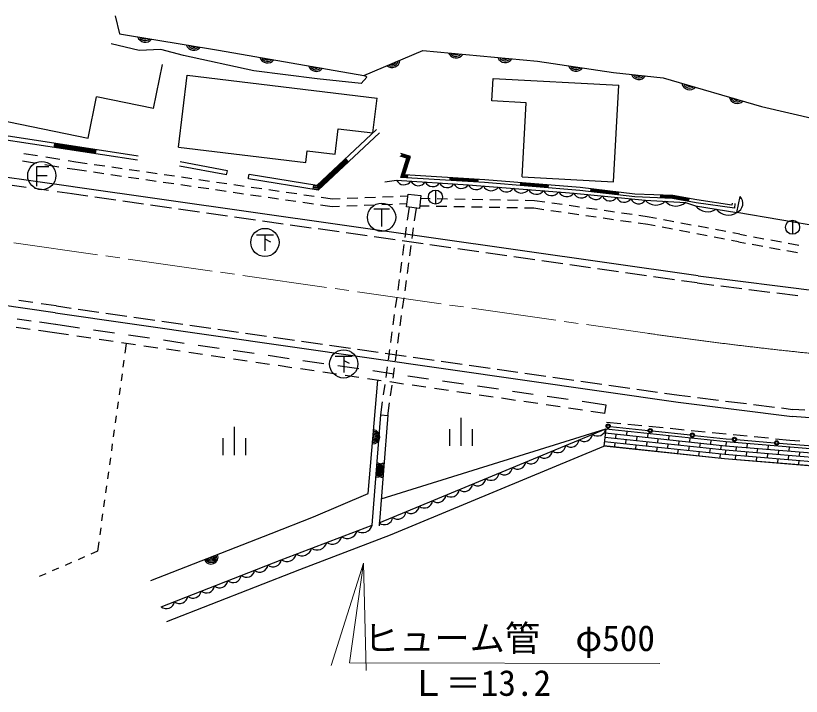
# Model space of a CAD drawing. Units: millimetres, scale not verified. Extents: x 40000 to 680000, y 20000 to 380000.
# Drawn here: x 112219 to 167897, y 255959 to 304193 of the extents above; entities that cross this region are included whole.
import ezdxf
from ezdxf.enums import TextEntityAlignment as Align

# ---------------------------------------------------------------- set-up
doc = ezdxf.new("R2010")
doc.units = ezdxf.units.MM
doc.header["$LTSCALE"] = 1000
doc.linetypes.add('CHAIN', pattern=[18.5, 12, -1.5, 3.5, -1.5])
for name, color, linetype, lineweight in [('M-BGD', 7, 'Continuous', 25), ('M-BGD-EXST', 7, 'Continuous', 25), ('M-BMK', 2, 'CHAIN', 13), ('M-STR-HTXT', 7, 'Continuous', 13), ('M-STR-STRC', 7, 'Continuous', 25)]:
    doc.layers.add(name, color=color, linetype=linetype, lineweight=lineweight)
doc.styles.add('ＭＳ ゴシック', font='')
doc.styles.get('ＭＳ ゴシック').set_extended_font_data('MS Gothic')

# ---------------------------------------------------------------- blocks, each defined once
blk = doc.blocks.new('open_arrow')
at = {"color": 0, "linetype": 'Continuous', "lineweight": -2}
blk.add_lwpolyline([(7.5, 1.25), (0, 0), (7.5, -1.25)], dxfattribs=at)

msp = doc.modelspace()

# ---------------------------------------------------------------- linework, layer by layer
at = {"layer": 'M-BGD'}
for p, q in [((121988, 297607), (122629, 300729)), ((123751, 294880), (124369, 299987)), ((124369, 299987), (137827, 298358)), ((145975, 298152), (146062, 299754)), ((146062, 299754), (154965, 299274)), ((154595, 292419), (154965, 299274)), ((117354, 295520), (117952, 298435)), ((121988, 297607), (117952, 298435)), ((137529, 295890), (137827, 298358)), ((148402, 298021), (145975, 298152)), ((148119, 292768), (148402, 298021)), ((106904, 297663), (117354, 295520)), ((116291, 292055), (81868, 296975)), ((120848, 293948), (104826, 296386)), ((120893, 294245), (104871, 296683)), ((137787, 296118), (133564, 292156)), ((137992, 295899), (133662, 291837)), ((134860, 294388), (135078, 296187)), ((135078, 296187), (137529, 295890)), ((114962, 295148), (114916, 294851)), ((117891, 294459), (114925, 294910)), ((117900, 294518), (114934, 294970)), ((117909, 294578), (114944, 295029)), ((117918, 294637), (114953, 295088)), ((117882, 294400), (117927, 294696)), ((123751, 294880), (132777, 293788)), ((132777, 293788), (132878, 294627)), ((132878, 294627), (134860, 294388)), ((113773, 294252), (112785, 294409)), ((115353, 294001), (114365, 294158)), ((133584, 292092), (135640, 294021)), ((135804, 293846), (135599, 294065)), ((139940, 294094), (139464, 294245)), ((139510, 292732), (139940, 294094)), ((140191, 294224), (139524, 294435)), ((139557, 294215), (139618, 294406)), ((139991, 294120), (139563, 292769)), ((139569, 294253), (139991, 294120)), ((140041, 294146), (139582, 294291)), ((139594, 294329), (140091, 294172)), ((140141, 294198), (139606, 294367)), ((139617, 292806), (140041, 294146)), ((140091, 294172), (139671, 292843)), ((139724, 292879), (140141, 294198)), ((139778, 292916), (140191, 294224)), ((139940, 294094), (140191, 294224)), ((113688, 293719), (112700, 293876)), ((114568, 293489), (113693, 293489)), ((113693, 293489), (113693, 292114)), ((114568, 293489), (113693, 293489)), ((113693, 293489), (113693, 292114)), ((115268, 293467), (114280, 293624)), ((116484, 293821), (115945, 293906)), ((117288, 293705), (116477, 293822)), ((118525, 293526), (117783, 293633)), ((119762, 293347), (119020, 293454)), ((127165, 292913), (123826, 293539)), ((127220, 293208), (123881, 293834)), ((135681, 293978), (133603, 292029)), ((133623, 291965), (135722, 293934)), ((135763, 293890), (133642, 291901)), ((116400, 293288), (115861, 293373)), ((117235, 293167), (116400, 293288)), ((118472, 292988), (117730, 293095)), ((119709, 292809), (118967, 292916)), ((120999, 293168), (120257, 293275)), ((122236, 292989), (121494, 293096)), ((123474, 292810), (122731, 292918)), ((127165, 292913), (127223, 293206)), ((128707, 292639), (128745, 292938)), ((133564, 292156), (128755, 292935)), ((139724, 292879), (140001, 292862)), ((145469, 292566), (139778, 292916)), ((139992, 292703), (140004, 292902)), ((113693, 292864), (114443, 292864)), ((113693, 292864), (114443, 292864)), ((120947, 292630), (120204, 292737)), ((122184, 292451), (121441, 292558)), ((123421, 292272), (122679, 292380)), ((124711, 292631), (123968, 292739)), ((125948, 292452), (125206, 292560)), ((127185, 292274), (126443, 292381)), ((133662, 291837), (128707, 292639)), ((145454, 292367), (139510, 292732)), ((139994, 292743), (139563, 292769)), ((139617, 292806), (139996, 292783)), ((139999, 292822), (139671, 292843)), ((142998, 292718), (142986, 292518)), ((144985, 292436), (142988, 292558)), ((144987, 292475), (142991, 292598)), ((144989, 292515), (142993, 292638)), ((144992, 292555), (142996, 292678)), ((144982, 292396), (144994, 292595)), ((152196, 291813), (145454, 292367)), ((152216, 292012), (145469, 292566)), ((147989, 292359), (147973, 292160)), ((149979, 292156), (147986, 292319)), ((148119, 292768), (154595, 292419)), ((112968, 292025), (111978, 292167)), ((114552, 291799), (113562, 291940)), ((160598, 285746), (116270, 292058)), ((124658, 292093), (123916, 292201)), ((125895, 291914), (125153, 292022)), ((127132, 291736), (126390, 291843)), ((128422, 292095), (127680, 292202)), ((129659, 291916), (128917, 292023)), ((130896, 291737), (130154, 291844)), ((133309, 291894), (133357, 292190)), ((133318, 291953), (133642, 291901)), ((133623, 291965), (133328, 292012)), ((133337, 292072), (133603, 292029)), ((133584, 292092), (133347, 292131)), ((141968, 291840), (141968, 290840)), ((149969, 292036), (147976, 292200)), ((149973, 292076), (147979, 292240)), ((149976, 292116), (147983, 292279)), ((149966, 291996), (149982, 292196)), ((156090, 291354), (152196, 291813)), ((156106, 291553), (152216, 292012)), ((152977, 291922), (152953, 291724)), ((154944, 291529), (152958, 291763)), ((154949, 291569), (152963, 291803)), ((154954, 291609), (152967, 291843)), ((154958, 291648), (152972, 291883)), ((116221, 291560), (115146, 291714)), ((117326, 291403), (116199, 291563)), ((119306, 291121), (117821, 291332)), ((128369, 291557), (127627, 291664)), ((129606, 291378), (128864, 291485)), ((130844, 291199), (130101, 291306)), ((132134, 291558), (131391, 291665)), ((133371, 291379), (132628, 291486)), ((134677, 291190), (133866, 291308)), ((135221, 291212), (134677, 291190)), ((136470, 291261), (135721, 291231)), ((137719, 291310), (136970, 291280)), ((138968, 291359), (138219, 291330)), ((140012, 291400), (139468, 291379)), ((141582, 291224), (140918, 291237)), ((142832, 291200), (142082, 291214)), ((154940, 291489), (154963, 291688)), ((158761, 291242), (156090, 291354)), ((158783, 291441), (156106, 291553)), ((157930, 291277), (157938, 291477)), ((157932, 291317), (158765, 291282)), ((158770, 291322), (157933, 291357)), ((157935, 291397), (158774, 291362)), ((158778, 291402), (157937, 291437)), ((160451, 290936), (158761, 291242)), ((159918, 291073), (158765, 291282)), ((158770, 291322), (159925, 291113)), ((159932, 291152), (158774, 291362)), ((158778, 291402), (159939, 291191)), ((160483, 291133), (158783, 291441)), ((159910, 291034), (159946, 291231)), ((121286, 290839), (119801, 291050)), ((123266, 290557), (121781, 290768)), ((132081, 291020), (131338, 291127)), ((133318, 290841), (132576, 290948)), ((134648, 290649), (133813, 290770)), ((135176, 290670), (134648, 290649)), ((136425, 290719), (135676, 290689)), ((137674, 290768), (136925, 290738)), ((138923, 290817), (138174, 290787)), ((139951, 290857), (139423, 290837)), ((141530, 290685), (140857, 290698)), ((142779, 290661), (142029, 290675)), ((144029, 290637), (143279, 290652)), ((144081, 291177), (143332, 291191)), ((145331, 291153), (144581, 291167)), ((146581, 291129), (145831, 291143)), ((147831, 291105), (147081, 291120)), ((148994, 291083), (148331, 291096)), ((149712, 290981), (148994, 291083)), ((150950, 290804), (150207, 290910)), ((152187, 290627), (151445, 290733)), ((163158, 290544), (160451, 290936)), ((162984, 290771), (160483, 291133)), ((162999, 290899), (162984, 290771)), ((163198, 290875), (163158, 290544)), ((125246, 290275), (123761, 290486)), ((127226, 289993), (125741, 290205)), ((139996, 289706), (140121, 290620)), ((140492, 289644), (140618, 290564)), ((145279, 290614), (144529, 290628)), ((146529, 290590), (145779, 290604)), ((147778, 290566), (147029, 290581)), ((148951, 290544), (148278, 290557)), ((149646, 290445), (148951, 290544)), ((150884, 290268), (150141, 290374)), ((152121, 290091), (151379, 290197)), ((153425, 290450), (152682, 290556)), ((154662, 290273), (153920, 290379)), ((155900, 290096), (155157, 290202)), ((129206, 289711), (127721, 289923)), ((131186, 289429), (129701, 289641)), ((153359, 289914), (152616, 290020)), ((154596, 289737), (153854, 289843)), ((155834, 289560), (155091, 289666)), ((157113, 289922), (156394, 290025)), ((157630, 289824), (157113, 289922)), ((158858, 289592), (158121, 289731)), ((167279, 289700), (167279, 288700)), ((133166, 289147), (131681, 289359)), ((135146, 288865), (133661, 289077)), ((139825, 288468), (139928, 289211)), ((140322, 288405), (140424, 289148)), ((157024, 289389), (156328, 289489)), ((157535, 289293), (157024, 289389)), ((158763, 289060), (158026, 289200)), ((160086, 289359), (159349, 289499)), ((161314, 289127), (160577, 289266)), ((162542, 288894), (161805, 289033)), ((137126, 288583), (135641, 288795)), ((139106, 288301), (137621, 288513)), ((159992, 288827), (159255, 288967)), ((161220, 288595), (160483, 288734)), ((162448, 288362), (161711, 288502)), ((163551, 288703), (163034, 288801)), ((163551, 288703), (164024, 288616)), ((164516, 288526), (165253, 288391)), ((115016, 283132), (80621, 288048)), ((141086, 288019), (139601, 288231)), ((139655, 287229), (139757, 287972)), ((140151, 287167), (140254, 287910)), ((143066, 287737), (141581, 287949)), ((163450, 288172), (162939, 288269)), ((163450, 288172), (163932, 288084)), ((164423, 287994), (165161, 287859)), ((165745, 288301), (166483, 288167)), ((166975, 288077), (167713, 287942)), ((145046, 287455), (143561, 287667)), ((147026, 287173), (145541, 287385)), ((165653, 287769), (166391, 287635)), ((166883, 287545), (167620, 287410)), ((149006, 286891), (147521, 287103)), ((150986, 286609), (149501, 286821)), ((139485, 285991), (139587, 286734)), ((139981, 285929), (140083, 286672)), ((152966, 286327), (151481, 286539)), ((154946, 286045), (153461, 286257)), ((156926, 285764), (155441, 285975)), ((158906, 285482), (157421, 285693)), ((160598, 285746), (169394, 284652)), ((139315, 284752), (139417, 285495)), ((139811, 284690), (139913, 285433)), ((160528, 285251), (159401, 285411)), ((160528, 285251), (161706, 285104)), ((162202, 285042), (163690, 284857)), ((164187, 284796), (165675, 284610)), ((166171, 284549), (167660, 284364)), ((113430, 283864), (112440, 284006)), ((139145, 283514), (139247, 284257)), ((139641, 283452), (139743, 284195)), ((115087, 283627), (114024, 283779)), ((115108, 283624), (116142, 283476)), ((116637, 283405), (118122, 283192)), ((115037, 283129), (159174, 276798)), ((118617, 283121), (120102, 282908)), ((138974, 282276), (139076, 283019)), ((139470, 282214), (139573, 282957)), ((113319, 282550), (112328, 282689)), ((115050, 282307), (113913, 282467)), ((116748, 282059), (115054, 282307)), ((120597, 282837), (122081, 282624)), ((122576, 282553), (124061, 282340)), ((113235, 281956), (112245, 282095)), ((114967, 281713), (113829, 281873)), ((119221, 281697), (117737, 281914)), ((124556, 282269), (126041, 282056)), ((126536, 281985), (128021, 281772)), ((138804, 281037), (138906, 281780)), ((115968, 281566), (114967, 281713)), ((117551, 281335), (116562, 281479)), ((119135, 281103), (118145, 281248)), ((121695, 281335), (120211, 281552)), ((124169, 280973), (122685, 281190)), ((128515, 281701), (130000, 281488)), ((130495, 281417), (131980, 281204)), ((139300, 280975), (139402, 281718)), ((120718, 280871), (119728, 281016)), ((120054, 280968), (119960, 280286)), ((122301, 280640), (121311, 280784)), ((126642, 280611), (125158, 280828)), ((132475, 281133), (133960, 280920)), ((134455, 280849), (135939, 280636)), ((123884, 280408), (122895, 280553)), ((125467, 280176), (124478, 280321)), ((127050, 279944), (126061, 280089)), ((129116, 280248), (127632, 280466)), ((131590, 279886), (130106, 280104)), ((136434, 280565), (137919, 280352)), ((138414, 280281), (139899, 280068)), ((138634, 279799), (138736, 280542)), ((139130, 279737), (139232, 280480)), ((119891, 279791), (119822, 279296)), ((128633, 279713), (127644, 279858)), ((130217, 279481), (129227, 279626)), ((134063, 279524), (132579, 279742)), ((140394, 279997), (141879, 279784)), ((142374, 279713), (143858, 279500)), ((131800, 279249), (130810, 279394)), ((133383, 279018), (132393, 279162)), ((136537, 279162), (135053, 279380)), ((139011, 278800), (137526, 279018)), ((138464, 278561), (138566, 279304)), ((138960, 278499), (139062, 279242)), ((144353, 279429), (145838, 279216)), ((146333, 279145), (147818, 278933)), ((119753, 278801), (119685, 278305)), ((134966, 278786), (133976, 278931)), ((136549, 278554), (135560, 278699)), ((138132, 278323), (137143, 278467)), ((141484, 278438), (140000, 278656)), ((148313, 278862), (149798, 278649)), ((150293, 278578), (151777, 278365)), ((138293, 277322), (138395, 278065)), ((139715, 278091), (138726, 278236)), ((138789, 277260), (138892, 278003)), ((141298, 277859), (140309, 278004)), ((143958, 278076), (142474, 278294)), ((146432, 277714), (144947, 277932)), ((152272, 278294), (153757, 278081)), ((154252, 278010), (155737, 277797)), ((119616, 277810), (119547, 277315)), ((142882, 277627), (141892, 277772)), ((144465, 277396), (143475, 277541)), ((146048, 277164), (145058, 277309)), ((148905, 277352), (147421, 277569)), ((156232, 277726), (157717, 277513)), ((158212, 277442), (159245, 277293)), ((159245, 277293), (160042, 277194)), ((119479, 276820), (119410, 276324)), ((138100, 275913), (138225, 276827)), ((138595, 275845), (138721, 276765)), ((147631, 276932), (146642, 277077)), ((149214, 276701), (148225, 276845)), ((151379, 276990), (149895, 277207)), ((154062, 276597), (152368, 276845)), ((159174, 276798), (167252, 275796)), ((160538, 277133), (162027, 276948)), ((162523, 276886), (164012, 276701)), ((150797, 276469), (149808, 276614)), ((152380, 276237), (151391, 276382)), ((153975, 276004), (154062, 276597)), ((164508, 276640), (165997, 276455)), ((166493, 276393), (167290, 276294)), ((168143, 276230), (167290, 276294)), ((119341, 275829), (119272, 275334)), ((137474, 268081), (138100, 275913)), ((138598, 275873), (137972, 268042)), ((138100, 275913), (138597, 275859)), ((143767, 275701), (143767, 273701)), ((153975, 276004), (152974, 276150)), ((127694, 275058), (127694, 273058)), ((155113, 275269), (154083, 275370)), ((156605, 275123), (155610, 275220)), ((158098, 274976), (157103, 275074)), ((119204, 274839), (119135, 274343)), ((137989, 268246), (154039, 274923)), ((138125, 269950), (154039, 274923)), ((142967, 274901), (142967, 273701)), ((144567, 274901), (144567, 273701)), ((154039, 274923), (153907, 273690)), ((154007, 274624), (162536, 273714)), ((154753, 274545), (154721, 274246)), ((155530, 274764), (155498, 274465)), ((157022, 274604), (156990, 274306)), ((159591, 274829), (158596, 274927)), ((161084, 274682), (160089, 274780)), ((162577, 274536), (161581, 274633)), ((126894, 274258), (126894, 273058)), ((128494, 274258), (128494, 273058)), ((153943, 274028), (162480, 273117)), ((153975, 274326), (162508, 273416)), ((154689, 273948), (154657, 273650)), ((155467, 274167), (155435, 273869)), ((156244, 274386), (156212, 274087)), ((156958, 274008), (156926, 273709)), ((157736, 274227), (157704, 273928)), ((158513, 274445), (158481, 274147)), ((159227, 274067), (159195, 273769)), ((160005, 274286), (159973, 273988)), ((161496, 274127), (161464, 273829)), ((162565, 274013), (162540, 273714)), ((164069, 274389), (163074, 274487)), ((165562, 274242), (164567, 274340)), ((167090, 274092), (166060, 274193)), ((167794, 274034), (167090, 274092)), ((119066, 273848), (118998, 273353)), ((138786, 267400), (153907, 273690)), ((153911, 273729), (162452, 272818)), ((155403, 273570), (155399, 273531)), ((156180, 273789), (156149, 273491)), ((156894, 273411), (156890, 273371)), ((157672, 273630), (157640, 273332)), ((158450, 273849), (158418, 273550)), ((159164, 273471), (159132, 273173)), ((159941, 273690), (159909, 273391)), ((160719, 273908), (160687, 273610)), ((161433, 273530), (161401, 273232)), ((162210, 273749), (162178, 273451)), ((162515, 273415), (162491, 273116)), ((162508, 273416), (176400, 272272)), ((162536, 273714), (176421, 272571)), ((163287, 273653), (163263, 273354)), ((164059, 273890), (164035, 273591)), ((164782, 273529), (164758, 273230)), ((165554, 273767), (165530, 273468)), ((166277, 273406), (166253, 273107)), ((167049, 273644), (167025, 273345)), ((118929, 272858), (118860, 272362)), ((158386, 273252), (158382, 273212)), ((159877, 273093), (159873, 273053)), ((160655, 273312), (160623, 273013)), ((161369, 272934), (161365, 272894)), ((162147, 273153), (162115, 272854)), ((162480, 273117), (176380, 271972)), ((163238, 273055), (163213, 272756)), ((164010, 273292), (163986, 272993)), ((164733, 272931), (164708, 272633)), ((165505, 273169), (165481, 272870)), ((167000, 273046), (166975, 272747)), ((167772, 273283), (167748, 272984)), ((162452, 272818), (176360, 271673)), ((162466, 272817), (162463, 272777)), ((163961, 272694), (163958, 272654)), ((165456, 272571), (165453, 272531)), ((166228, 272808), (166203, 272509)), ((166951, 272448), (166948, 272408)), ((167723, 272685), (167698, 272386)), ((118792, 271867), (118723, 271372)), ((118654, 270877), (118585, 270381)), ((118517, 269886), (118448, 269391)), ((118379, 268896), (118311, 268400)), ((118242, 267905), (118173, 267410)), ((118104, 266915), (118010, 266233)), ((118010, 266233), (117554, 266035)), ((117096, 265835), (116637, 265636)), ((115261, 265038), (114803, 264839)), ((116178, 265437), (115720, 265238)), ((114344, 264640), (113889, 264442))]:
    msp.add_line(p, q, dxfattribs=at)
for points in [[(119263, 304193), (119569, 302915), (126590, 301744), (136900, 299955), (141082, 301716), (149204, 300960), (154592, 300163), (158109, 299787), (165078, 297758)], [(136900, 299955), (137045, 299901), (137094, 299837), (136696, 299386), (133576, 299721), (129097, 300288), (124107, 301372), (122494, 301798), (120964, 301721), (118979, 302209)], [(165078, 297758), (172521, 296027), (173540, 295441), (176601, 294681), (183684, 293090), (187605, 293309)], [(138376, 292415), (139211, 292540), (144295, 292218), (151775, 291626), (156836, 291113), (159679, 290963), (160404, 290727), (163337, 290254), (163561, 291377)], [(186445, 286071), (182703, 286877), (178570, 287505), (169430, 289217), (163337, 290254)], [(121795, 264165), (130324, 267500), (133330, 268666), (137195, 270324), (137876, 278360)], [(223391, 276043), (220290, 275786), (212935, 275340), (205675, 274989), (199516, 274811), (192119, 274758), (183586, 274840), (175449, 275180), (167252, 275796)], [(154039, 274923), (162565, 274013), (176441, 272870), (186430, 272336), (198424, 272184), (217775, 272202)], [(186363, 271097), (176357, 271633), (162448, 272779), (153907, 273690)], [(122524, 262302), (131044, 265634), (137474, 268081)], [(122929, 261266), (132356, 264952), (138786, 267400)]]:
    msp.add_lwpolyline(points, dxfattribs=at)
msp.add_lwpolyline([(140942, 291452), (140839, 290539), (139926, 290642), (140030, 291555)], close=True, dxfattribs=at)
for centre, radius in [((114068, 292864), 1000), ((114068, 292864), 1000), ((141968, 291340), 500), ((167279, 289200), 500)]:
    msp.add_circle(centre, radius, dxfattribs=at)
for centre, radius, start, end in [((121397, 302881), 567, 198.6019, 322.4569), ((121397, 302881), 453, 206.5613, 314.4975), ((121397, 302881), 340, 222.1866, 298.8721), ((124849, 302305), 567, 198.6019, 322.4569), ((124849, 302305), 453, 206.5613, 314.4975), ((124849, 302305), 340, 222.1866, 298.8721), ((130066, 301411), 567, 198.2269, 322.0819), ((143425, 301765), 567, 202.7543, 326.6093), ((143425, 301765), 453, 210.7137, 318.6499), ((143425, 301765), 340, 226.3391, 303.0246), ((146910, 301441), 567, 202.7543, 326.6093), ((130066, 301411), 453, 206.1863, 314.1225), ((130066, 301411), 340, 221.8117, 298.4972), ((138887, 301081), 567, 230.9093, 354.7643), ((138887, 301081), 453, 238.8687, 346.8049), ((138887, 301081), 340, 254.494, 331.1795), ((146910, 301441), 453, 210.7137, 318.6499), ((146910, 301441), 340, 226.3391, 303.0246), ((133515, 300813), 567, 198.2269, 322.0819), ((133515, 300813), 453, 206.1863, 314.1225), ((133515, 300813), 340, 221.8117, 298.4972), ((151937, 300825), 567, 199.6676, 323.5227), ((151937, 300825), 453, 207.627, 315.5633), ((151937, 300825), 340, 223.2524, 299.9379), ((156379, 300240), 567, 201.9573, 325.8123), ((156379, 300240), 453, 209.9167, 317.8529), ((156379, 300240), 340, 225.542, 302.2275), ((159988, 299517), 567, 191.8405, 315.6956), ((159988, 299517), 453, 199.7999, 307.7362), ((159988, 299517), 340, 215.4253, 292.1108), ((163348, 298539), 567, 191.8405, 315.6956), ((163348, 298539), 453, 199.7999, 307.7362), ((163348, 298539), 340, 215.4253, 292.1108), ((139737, 292789), 582, 205.3859, 327.3673), ((140754, 292725), 582, 205.3859, 327.3673), ((141771, 292661), 582, 205.3859, 327.3673), ((142787, 292596), 582, 205.3859, 327.3673), ((143804, 292532), 582, 205.3859, 327.3673), ((144855, 292503), 629, 207.0025, 323.9452), ((145923, 292419), 629, 207.0025, 323.9452), ((146992, 292334), 629, 207.0025, 323.9452), ((148061, 292250), 629, 207.0025, 323.9452), ((149129, 292165), 629, 207.0025, 323.9452), ((150198, 292080), 629, 207.0025, 323.9452), ((151267, 291996), 629, 207.0025, 323.9452), ((152310, 291854), 581, 203.1511, 325.2849), ((153322, 291752), 581, 203.1511, 325.2849), ((154334, 291649), 581, 203.1511, 325.2849), ((155346, 291547), 581, 203.1511, 325.2849), ((156358, 291444), 581, 203.1511, 325.2849), ((163060, 290893), 696, 293.3902, 43.9933), ((157583, 291769), 994, 221.2607, 312.674), ((159005, 291694), 994, 221.2607, 312.674), ((161260, 291368), 1070, 216.8479, 304.8214), ((162726, 291132), 1070, 216.8479, 304.8214), ((137535, 274342), 500, 265.1562, 85.1562), ((137535, 274342), 400, 265.1562, 85.1562), ((137535, 274342), 300, 265.1562, 85.1562), ((137535, 274342), 200, 265.1562, 85.1562), ((152513, 274597), 586, 231.7785, 353.3927), ((153457, 274990), 586, 231.7785, 353.3927), ((137535, 274342), 100, 265.1562, 85.1562), ((137535, 274342), 100, 265.1562, 85.1562), ((151569, 274205), 586, 231.7785, 353.3927), ((150625, 273812), 586, 231.7785, 353.3927), ((148736, 273026), 586, 231.7785, 353.3927), ((149680, 273419), 586, 231.7785, 353.3927), ((137787, 271997), 500, 265.4329, 85.4329), ((137787, 271997), 400, 265.4329, 85.4329), ((137787, 271997), 300, 265.4329, 85.4329), ((138285, 271957), 500, 85.4329, 265.4329), ((138285, 271957), 400, 85.4329, 265.4329), ((147792, 272634), 586, 231.7785, 353.3927), ((137787, 271997), 200, 265.4329, 85.4329), ((137787, 271997), 100, 265.4329, 85.4329), ((137787, 271997), 100, 265.4329, 85.4329), ((138285, 271957), 300, 85.4329, 265.4329), ((138285, 271957), 200, 85.4329, 265.4329), ((138285, 271957), 100, 85.4329, 265.4329), ((138285, 271957), 100, 85.4329, 265.4329), ((145904, 271848), 586, 231.7785, 353.3927), ((146848, 272241), 586, 231.7785, 353.3927), ((144960, 271456), 586, 231.7785, 353.3927), ((143072, 270670), 586, 231.7785, 353.3927), ((144016, 271063), 586, 231.7785, 353.3927), ((142128, 270277), 586, 231.7785, 353.3927), ((141183, 269885), 586, 231.7785, 353.3927), ((139295, 269099), 586, 231.7785, 353.3927), ((140239, 269492), 586, 231.7785, 353.3927), ((138351, 268707), 586, 231.7785, 353.3927), ((136797, 268249), 698, 235.598, 346.08), ((134653, 267433), 698, 235.598, 346.08), ((135725, 267841), 698, 235.598, 346.08), ((133582, 267026), 698, 235.598, 346.08), ((132510, 266618), 698, 235.598, 346.08), ((126060, 265832), 500, 201.3587, 21.3587), ((126060, 265832), 400, 201.3587, 21.3587), ((126060, 265832), 300, 201.3587, 21.3587), ((126060, 265832), 200, 201.3587, 21.3587), ((126060, 265832), 100, 201.3587, 21.3587), ((126060, 265832), 100, 201.3587, 21.3587), ((130468, 265710), 580, 230.2552, 352.4621), ((131438, 266210), 698, 235.598, 346.08), ((129522, 265340), 580, 230.2552, 352.4621), ((127628, 264599), 580, 230.2552, 352.4621), ((128575, 264970), 580, 230.2552, 352.4621), ((126682, 264229), 580, 230.2552, 352.4621), ((124788, 263489), 580, 230.2552, 352.4621), ((125735, 263859), 580, 230.2552, 352.4621), ((123842, 263119), 580, 230.2552, 352.4621), ((122895, 262748), 580, 230.2552, 352.4621)]:
    msp.add_arc(centre, radius, start, end, dxfattribs=at)
at = {"layer": 'M-BGD-EXST'}
for p, q in [((137601, 290505), (138701, 290505)), ((138151, 290505), (138151, 289255)), ((129284, 288674), (130484, 288674)), ((129284, 288674), (130484, 288674)), ((129884, 288674), (129884, 287524)), ((129884, 288674), (129884, 287524)), ((129884, 288374), (130284, 288174)), ((129884, 288374), (130284, 288174)), ((134863, 280064), (136063, 280064)), ((134863, 280064), (136063, 280064)), ((135463, 280064), (135463, 278914)), ((135463, 280064), (135463, 278914)), ((135463, 279764), (135863, 279564)), ((135463, 279764), (135863, 279564))]:
    msp.add_line(p, q, dxfattribs=at)
for centre in [(138151, 289905), (129884, 288124), (129884, 288124), (135463, 279514), (135463, 279514)]:
    msp.add_circle(centre, 1000, dxfattribs=at)
at = {"layer": 'M-BMK'}
for p, q in [((118021, 287255), (112081, 288104)), ((119605, 287029), (118615, 287171)), ((126139, 286095), (120199, 286944)), ((127723, 285869), (126733, 286010)), ((134256, 284935), (128317, 285784)), ((135840, 284709), (134850, 284850)), ((142374, 283775), (136434, 284624)), ((143958, 283549), (142968, 283690)), ((150491, 282615), (144552, 283464)), ((152075, 282388), (151085, 282530)), ((156976, 281688), (152669, 282304))]:
    msp.add_line(p, q, dxfattribs=at)
msp.add_arc((199421, 578670), 300000, 261.86623, 266.25872, dxfattribs=at)
at = {"layer": 'M-STR-HTXT'}
msp.add_lwpolyline([(136859, 265391), (135868, 258322), (157878, 258293)], dxfattribs=at)
at = {"layer": 'M-STR-STRC'}
for p, q in [((154358, 275090), (157043, 274803)), ((157341, 274771), (160026, 274485)), ((160324, 274453), (162583, 274212)), ((162583, 274212), (163010, 274177)), ((163309, 274153), (166000, 273931)), ((166299, 273906), (168990, 273685))]:
    msp.add_line(p, q, dxfattribs=at)
for centre, radius in [((154209, 275106), 150), ((154209, 275106), 120), ((154209, 275106), 100), ((154209, 275106), 100), ((154209, 275106), 100), ((154209, 275106), 100), ((157192, 274787), 150), ((157192, 274787), 120), ((157192, 274787), 100), ((157192, 274787), 100), ((157192, 274787), 100), ((157192, 274787), 100), ((160175, 274469), 150), ((160175, 274469), 120), ((160175, 274469), 100), ((160175, 274469), 100), ((160175, 274469), 100), ((160175, 274469), 100), ((163160, 274165), 150), ((163160, 274165), 120), ((163160, 274165), 100), ((163160, 274165), 100), ((163160, 274165), 100), ((163160, 274165), 100), ((166149, 273919), 150), ((166149, 273919), 120), ((166149, 273919), 100), ((166149, 273919), 100), ((166149, 273919), 100), ((166149, 273919), 100)]:
    msp.add_circle(centre, radius, dxfattribs=at)

# ---------------------------------------------------------------- block references
at = {"layer": 'M-STR-HTXT', "xscale": 1000, "yscale": 1000, "rotation": 262}
msp.add_blockref('open_arrow', (136859, 265391), dxfattribs=at)

# ---------------------------------------------------------------- texts
at = {"layer": 'M-STR-HTXT', "style": 'ＭＳ ゴシック'}
msp.add_text('ヒューム管\u3000φ500', height=1833, dxfattribs=at).set_placement((147206, 258614), align=Align.BOTTOM_CENTER)
msp.add_text('Ｌ＝13.2', height=1833, dxfattribs=at).set_placement((140181, 257822), align=Align.TOP_LEFT)

doc.saveas('drawing.dxf')
